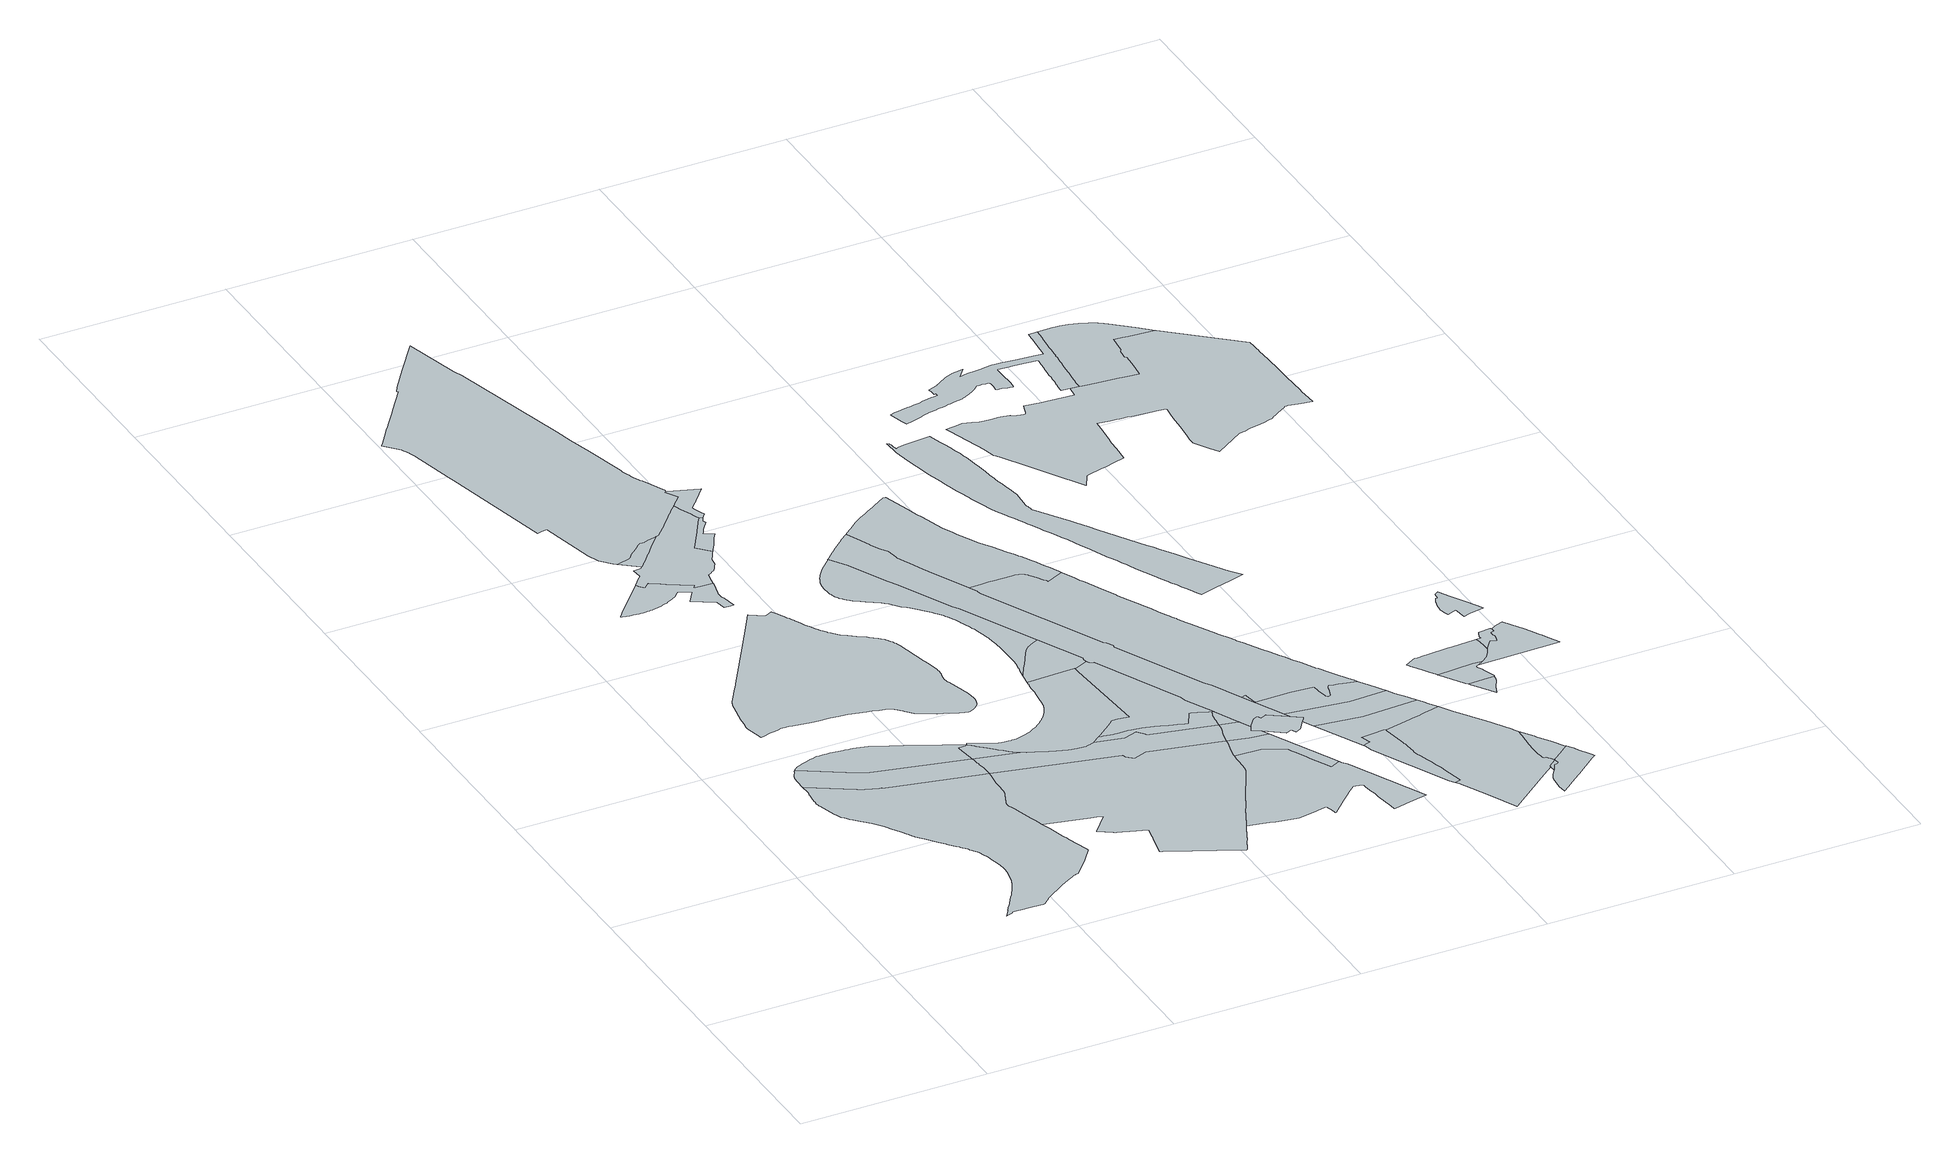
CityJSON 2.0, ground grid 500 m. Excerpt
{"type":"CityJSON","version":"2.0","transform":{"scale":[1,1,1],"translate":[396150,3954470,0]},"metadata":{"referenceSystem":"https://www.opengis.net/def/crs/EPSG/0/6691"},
"CityObjects":{
"object1":{"type":"GenericCityObject","attributes":{"class":"12","urbanPlanType":"21","prefecture":"13","city":"13100"},"geometry":[{"type":"MultiSurface","lod":"0","boundaries":[[[0,1,2,3,4,5,6,7,8,9,10,11,12,13,14,15,16,17,18,19,20,21,22,23,24,25,26,27,28,29,30,31,32,33,34,35,36,37,38,39,40,41,42,43,44,45,46,47,48,49,50,51,52,53,54,55,56,57,58,59,60,61,62,63,64,65,66,67,68,69,70,71,72,73,74,75,76,77,78,79,80,81,82,83,84,85,86,87,88,89,90,91,92,93,94,95,96,97,98,99,100,101,102,103,104,105,106,107,108,109,110,111,112,113,114,115,116,117,118,119,120,121,122,123,124,125,126,127,128,129,130,131,132,133,134,135,136,137,138,139,140,141,142,143,144,145,146,147,148,149,150,151,152,153,154,155,156,157,158,159,160,161,162,163,164,165,166]]]}]},
"object2":{"type":"GenericCityObject","attributes":{"class":"12","urbanPlanType":"21","prefecture":"13","city":"13100"},"geometry":[{"type":"MultiSurface","lod":"0","boundaries":[[[167,168,169,170,171,172,173,174,175,176,177,178,179,180,181,182,183,184,185,12,11,10,9,8,7,6,5,4,3,2,1,0,166,186,187,188,189,190,191,192,193]]]}]},
"object3":{"type":"GenericCityObject","attributes":{"class":"12","urbanPlanType":"21","prefecture":"13","city":"13100"},"geometry":[{"type":"MultiSurface","lod":"0","boundaries":[[[194,195,196,197,198,199,200,201,202,203,204,205,206,207,208,209,210,211,212,213,214,215,216,217,218,219,220,221,222,223,224,225,226,227,228,229,230,231,232,233,234,235,236,237,238,239,240,241,242,243,176,175,174,173,172,171,170,169,168,167,193,244,245,246,247,248,249,250,251]]]}]},
"object4":{"type":"GenericCityObject","attributes":{"class":"10","urbanPlanType":"21","prefecture":"13","city":"13100"},"geometry":[{"type":"MultiSurface","lod":"0","boundaries":[[[252,253,254,255,256,257,258,259,260,261,262,263,264,265,266,267,268,269,270,271,272,273,274,275,276,277,278,279,280,281,282,283,284,285,286,287,288,289,290,291,292,293,294,295,296,297,298,299,300,301,302,303,304,305,306,307,308,309,310,311,312,313,314,315,316,317,318,319,320,321,322,323,324,325,326,327,328]]]}]},
"object5":{"type":"GenericCityObject","attributes":{"class":"12","urbanPlanType":"21","prefecture":"13","city":"13100"},"geometry":[{"type":"MultiSurface","lod":"0","boundaries":[[[329,330,331,332,333,334,335,336,337,338,339,340,341,342,343,344,345,346,347,348,349,350,351,352,353,354,355,356,357,358,359,360,361,362,363,364,365,366,367,368,369,370,371,372,373,374,375,376,377,378,379,380,381,382,383,384,385,386,387,388,389,390,391,392,393,394,395,396,397,398,399,400,401,402,403,404,405,406,407,408,409,410,411,412,413,414,415,416,417,418,419,420,421,422,423,424,425,426,427,428,429,430,431,432,433,434,435,436,437,438,439,440,441,442,443,444,445,446,447,448,449,450,451,452,453,454,455,456,457,458,459,460,461,462,463,464,465,466]]]}]},
"object6":{"type":"GenericCityObject","attributes":{"class":"11","urbanPlanType":"21","prefecture":"13","city":"13100"},"geometry":[{"type":"MultiSurface","lod":"0","boundaries":[[[467,468,469,470,471,472,473,474,475,476,477,251,250,249,248,247,246,245,244,193,478]]]}]},
"object7":{"type":"GenericCityObject","attributes":{"class":"9","urbanPlanType":"21","prefecture":"13","city":"13100"},"geometry":[{"type":"MultiSurface","lod":"0","boundaries":[[[479,480,481,482,483,484,485,486,487,488,489,490,491,492,493,494,495,496,497,498,499,500,501,502,503,504,505,506,507,508,509]]]}]},
"object8":{"type":"GenericCityObject","attributes":{"class":"10","urbanPlanType":"21","prefecture":"13","city":"13100"},"geometry":[{"type":"MultiSurface","lod":"0","boundaries":[[[510,511,512,513,514,515,516,517,518,519,520,521,522,523,524,525,526,527,528,529,530,531,491,490,489,488,487,486,485,484,483,482,481,480,479,509,532,533,534,535,536,264,263,262,261,260,259,258,257,256,255,254,253,252,328,537,538,539,540,541,542,543,544,545,546,547,548,549,550,551,552,553,554,555,556,557,558,559,560]]]}]},
"object9":{"type":"GenericCityObject","attributes":{"class":"11","urbanPlanType":"21","prefecture":"13","city":"13100"},"geometry":[{"type":"MultiSurface","lod":"0","boundaries":[[[561,562,563,564,565,166,165,164,163,162,161,160,159,158,157,156,155,154,153,152,151,150,149,148,147,146,145,144,143,142,141,566,567,568,569,570,571,572,573,574,575,576,577,578,579,580,581,582,583,584,585,586,587,588,589,590,591,592,593,594,595,596,597,598,599,600,601,602,603,604,605,606,607,608,609,610,611,612,613,614,615,616,617,618,619,620]]]}]},
"object10":{"type":"GenericCityObject","attributes":{"class":"5","urbanPlanType":"21","prefecture":"13","city":"13100"},"geometry":[{"type":"MultiSurface","lod":"0","boundaries":[[[621,622,623,624,625,626,627,628,629,630,631,632,633,634,635,636,637,638,639,640,641,642,643,644,645,646,647,648,649,650,651,652,653,654,655,656,657,658,659,660,661,662,663,664,665,666,667,668,669,670,671,672,673,674,675,676,677,508,507,506,505,504,503,502,501,500,499,498,497,496,495,494,493,492,491,531,530,529,528,527,526,525,524,523,522,521,520,519,518,517,516,678,679,680,681,682,683]]]}]},
"object11":{"type":"GenericCityObject","attributes":{"class":"10","urbanPlanType":"21","prefecture":"13","city":"13100"},"geometry":[{"type":"MultiSurface","lod":"0","boundaries":[[[560,559,558,557,556,555,554,684,685,686,687,688,689,690,691,692,693,694,695,696,697,698,699,700,701]]]}]},
"object12":{"type":"GenericCityObject","attributes":{"class":"6","urbanPlanType":"21","prefecture":"13","city":"13100"},"geometry":[{"type":"MultiSurface","lod":"0","boundaries":[[[702,703,704,705,706,707,708,709,710,711,712,713,714,715,716,717,718,719,720,721,722,723,724,725,726,727,728,729,730,731,732,733,734,735,736,737,738,739,740,741,742,743,744,745,746,747,748,749,750,751,752,753,754,755,756,757,758,759,760,761,762,763,764,765,766,767,768,769,770,771,772,773,774,251,477,476,475,474,473,472,471,470,469,468,467,478,775,776,777,778,779,780,781,782,783,784,785,786,787,788,789,790,791,792,793,794,795,796,797,798,799,800]]]}]},
"object13":{"type":"GenericCityObject","attributes":{"class":"11","urbanPlanType":"21","prefecture":"13","city":"13100"},"geometry":[{"type":"MultiSurface","lod":"0","boundaries":[[[193,192,191,190,189,188,187,186,166,565,564,563,562,561,620,801,802,803,804,805,806,807,808,809,810,796,795,794,793,792,791,790,789,788,787,786,785,784,783,782,781,780,779,778,777,776,775,478]]]}]},
"object14":{"type":"GenericCityObject","attributes":{"class":"9","urbanPlanType":"21","prefecture":"13","city":"13100"},"geometry":[{"type":"MultiSurface","lod":"0","boundaries":[[[811,812,813,814,815,816,817,818,819,820,821,822,823,683,682,681,680,679,678,516,515,514,513,512,511,510,560,701,824,825,826]]]}]},
"object15":{"type":"GenericCityObject","attributes":{"class":"3","urbanPlanType":"21","prefecture":"13","city":"13100"},"geometry":[{"type":"MultiSurface","lod":"0","boundaries":[[[827,828,829,830,831,832,833,834,835,836,837,838,839,840,841,842,843,844,845,846,847,848,849,850,851,852,853,854,855,856,857,858,859,860,861,862,863,864,865,866,867,868,869,870,871,872,873,874,875,876,877,878,879,880,881,882,883,884,885,886,887,888,889,890,891,892,893,894,895,896,897,898,899,900,901,902,903,904,905,906,907,908,909,910,911,912,913,914,915,916,917,918,919,920,921,922,923,924,925,926,927,928,929,930,931,932,933,934,935,936,937,938,939,940,941,942,943,944,945,946,947,948,949,950,951,952,953,954,955,956]]]}]},
"object16":{"type":"GenericCityObject","attributes":{"class":"11","urbanPlanType":"21","prefecture":"13","city":"13100"},"geometry":[{"type":"MultiSurface","lod":"0","boundaries":[[[957,958,959,960,961,962,963,964,965,966,967,968,969,970,971,972,973,974,975,976,977,978,979,980,981,800,799,798,797,796,810,809,808,807,806,982,983,984,985,986,987,988,989,990,991,992]]]}]},
"object17":{"type":"GenericCityObject","attributes":{"class":"11","urbanPlanType":"21","prefecture":"13","city":"13100"},"geometry":[{"type":"MultiSurface","lod":"0","boundaries":[[[993,994,956,955,954,953,952,951,950,949,948,947,946,945,944,943,942,941,940,939,938,937,716,715,714,995,996]]]}]},
"object18":{"type":"GenericCityObject","attributes":{"class":"3","urbanPlanType":"21","prefecture":"13","city":"13100"},"geometry":[{"type":"MultiSurface","lod":"0","boundaries":[[[997,998,999,1000,996,995,714,713,712,711,710,709,708,707,706,705,704,703,702,800,981,980,979,978,977,976,975,974,973,972,971,970,969,968,967,966,965,964,963,962,961,960,959,958,957,992,1001]]]}]},
"object19":{"type":"GenericCityObject","attributes":{"class":"3","urbanPlanType":"21","prefecture":"13","city":"13100"},"geometry":[{"type":"MultiSurface","lod":"0","boundaries":[[[1002,1003,1004,1005,1006,1007,1008,1009,1010,1011,1012,1013,1014,1015,615,614,613,612,611,610,609,608,607,606,605,604,603,602,601,600,599,598,1016,1017,1018,1019,1020,1021,1022,1023,1024,1025,1026,1027,1028,1029,1030,1031,1032,1033,1034,1035,1036,1037,1038,1039,1040,1041,1042,1043,1044,1045,1046,1047,1048,1049,1050,1051,1052,1053,1054,1055]]]}]},
"object20":{"type":"GenericCityObject","attributes":{"class":"11","urbanPlanType":"21","prefecture":"13","city":"13100"},"geometry":[{"type":"MultiSurface","lod":"0","boundaries":[[[1056,1057,1058,1059,1060,1061,1062,1063,1064,1065,1066,1067,1068,1069,1070,1071,1072,1073,1074,1075,1076,1077,1078,833,832,831,830,829,828,827,956,994,993,996,1000,999,998,997,1001,1079,1080,1081,1082,1083,1084,1085,1086,1087,1088,1089,1090,1091,1092,1093,1094,1095,1096,1097,1098,1099]]]}]},
"object21":{"type":"GenericCityObject","attributes":{"class":"5","urbanPlanType":"21","prefecture":"13","city":"13100"},"geometry":[{"type":"MultiSurface","lod":"0","boundaries":[[[1100,620,619,618,617,616,615,1015,1014,1013,1012,1011,1010,1009,1008,1007,1006,1005,1004,1003,1002,1055,1101]]]}]},
"object22":{"type":"GenericCityObject","attributes":{"class":"9","urbanPlanType":"21","prefecture":"13","city":"13100"},"geometry":[{"type":"MultiSurface","lod":"0","boundaries":[[[806,805,804,803,802,801,620,1100,1101,1102,1103,1104,1080,1079]]]}]},
"object23":{"type":"GenericCityObject","attributes":{"class":"5","urbanPlanType":"21","prefecture":"13","city":"13100"},"geometry":[{"type":"MultiSurface","lod":"0","boundaries":[[[992,991,990,989,988,987,986,985,984,983,982,806,1079,1001]]]}]},
"object24":{"type":"GenericCityObject","attributes":{"class":"11","urbanPlanType":"21","prefecture":"13","city":"13100"},"geometry":[{"type":"MultiSurface","lod":"0","boundaries":[[[1105,1106,1107,1108,1109,1110,1111,1112,1113,1114,1115,1116,1117,1118,1119,1120,1121,1122,1123,1124,1125,1126,1127,1128,1129,1130,1131,1132,1133,1134,1135,1136,1137,1138,1139,1140,1141,1142,1143,1144,1145,1146,1068,1067,1066,1065,1064,1063,1062,1061,1060,1059,1058,1057,1056,1099,1147,1148,1149,1150,1151,1152,1153,1154,1155,1156,1157,1158,1159,1160,1161,1162,1163,1164,1165,1166]]]}]},
"object25":{"type":"GenericCityObject","attributes":{"class":"9","urbanPlanType":"21","prefecture":"13","city":"13100"},"geometry":[{"type":"MultiSurface","lod":"0","boundaries":[[[1085,1084,1083,1082,1081,1080,1104,1103,1102,1167,1168,1169,1170,1171,1172,1173,1174,1086]]]}]},
"object26":{"type":"GenericCityObject","attributes":{"class":"3","urbanPlanType":"21","prefecture":"13","city":"13100"},"geometry":[{"type":"MultiSurface","lod":"0","boundaries":[[[1165,1164,1163,1162,1161,1160,1159,1158,1157,1156,1155,1154,1153,1152,1151,1150,1149,1148,1147,1099,1098,1097,1096,1095,1094,1093,1092,1091,1090,1089,1088,1175,1176,1177,1178,1179,1180,1181,1182,1183,1184,1185,1186,1187,1188,1189,1190,1191,1192,1193,1194,1195,1196,1197,1198,1199,1200,1201,1202,1203,1204,1205,1206,1207,1208,1209,1210,1211,1212,1213,1214,1215,1216,1217,1218,1219,1220,1221,1222,1223,1224,1225,1226,1227,1228,1229,1230,1231,1232,1233,1234,1235,1236,1237,1238,1239,1240,1241,1242,1243,1244,1245,1166]]]}]},
"object27":{"type":"GenericCityObject","attributes":{"class":"3","urbanPlanType":"21","prefecture":"13","city":"13100"},"geometry":[{"type":"MultiSurface","lod":"0","boundaries":[[[1246,1247,1248,1249,1250,1251,1252,1253,1254,1255,1256,1257,1258,1259,1260,1261,1262,1263,1264,1265,1266,1267,1268,1269,1270,1271,1272,1273,1274,1275,1276,1277,1278,1279,1280,1281,1282,1283,1284]]]}]},
"object28":{"type":"GenericCityObject","attributes":{"class":"5","urbanPlanType":"21","prefecture":"13","city":"13100"},"geometry":[{"type":"MultiSurface","lod":"0","boundaries":[[[1203,1202,1201,1200,1199,1198,1197,1196,1195,1194,1193,1192,1191,1190,1189,1188,1187,1186,1185,1184,1183,1182,1181,1180,1179,1178,1177,1176,1175,1088,1087,1285,1286,1287,1288,1289,1204]]]}]},
"object29":{"type":"GenericCityObject","attributes":{"class":"9","urbanPlanType":"21","prefecture":"13","city":"13100"},"geometry":[{"type":"MultiSurface","lod":"0","boundaries":[[[1285,1087,1086,1174,1173,1172,1171,1290,1291,1292,1293,1294,1286]]]}]},
"object30":{"type":"GenericCityObject","attributes":{"class":"5","urbanPlanType":"21","prefecture":"13","city":"13100"},"geometry":[{"type":"MultiSurface","lod":"0","boundaries":[[[1291,1290,1254,1253,1252,1251,1250,1249,1248,1247,1246,1284,1295,1296,1297,1298,1299,1300,1301,1302,1303,1304,1292]]]}]},
"object31":{"type":"GenericCityObject","attributes":{"class":"3","urbanPlanType":"21","prefecture":"13","city":"13100"},"geometry":[{"type":"MultiSurface","lod":"0","boundaries":[[[1305,1306,1307,1308,1309,1310,1311,1312,1313,1302,1301,1300,1299,1298,1297,1296,1295,1284,1283,1282,1281,1280,1279,1278,1277,1276,1275,1274,1273,1272,1271,1270,1269,1268,1267,1266,1265,1264,1263,1262,1261,1260,1259,1258,1314,1315,1316,1317,1318,1319,1320,1321,1322,1323,1324,1325,1326,1327,1328,1329,1330,1331,1332,1333,1334,1335,1336]]]}]},
"object32":{"type":"GenericCityObject","attributes":{"class":"11","urbanPlanType":"21","prefecture":"13","city":"13100"},"geometry":[{"type":"MultiSurface","lod":"0","boundaries":[[[1337,1338,1339,1340,1341,1342,1343,1344,1345,1346,1347,1348,1349,1350,1351,1352,1353,1354,1355,1356,1357,1358,1359,1360,1361,1362,1363,1364,1365,1366,1367,1368,1369,1370,1371,1372,1373,1374,1375,1376,1377,1378,1379,1380,1381,1382,1383,1384,1385,1386,1387,1388,1389,1390,1391,1392,1393,1394,1395,1396,1397,1398,1399,1400,1401,1402,1403,1404,1405,1406,1407,1408,1409,1410,1411,1412,1413,1414,1415,1416,1417,1418,1419,1420,1421,1422,1423,1424,1425,1426,1427,1428,1429,1430,1431,1432,1433,1434,1435,1436,1437,1438,1439,1440,1441,1442,1443,1444,1445,1446,1447,1448,1449,1450,1451,1452,1453,1454,1455,1456,1457,1458,1459,1460,1461,1462,1463,1464,1465,1466,1467,1468,1469,1470,1471]]]}]},
"object33":{"type":"GenericCityObject","attributes":{"class":"11","urbanPlanType":"21","prefecture":"13","city":"13100"},"geometry":[{"type":"MultiSurface","lod":"0","boundaries":[[[1472,1473,1474,1475,1476,1477,1478,1479,1480,1481,1482,1483,1484,1485,1320,1319,1318,1486]]]}]},
"object34":{"type":"GenericCityObject","attributes":{"class":"11","urbanPlanType":"21","prefecture":"13","city":"13100"},"geometry":[{"type":"MultiSurface","lod":"0","boundaries":[[[1487,1488,1489,1490,1491,1492,1493,1320,1485,1484,1483,1482,1481,1480,1479,1478,1477,1476,1475,1474,1473,1472,1486,1494,1495,1496,1497,1498,1499,1500,1501,1502,1503,1504,1505]]]}]},
"object35":{"type":"GenericCityObject","attributes":{"class":"3","urbanPlanType":"21","prefecture":"13","city":"13100"},"geometry":[{"type":"MultiSurface","lod":"0","boundaries":[[[1506,1507,1508,1509,1336,1335,1334,1333,1332,1331,1330,1329,1328,1327,1326,1325,1324,1323,1322,1321,1320,1493,1492,1491]]]}]},
"object36":{"type":"GenericCityObject","attributes":{"class":"3","urbanPlanType":"21","prefecture":"13","city":"13100"},"geometry":[{"type":"MultiSurface","lod":"0","boundaries":[[[1510,1511,1512,1513,1514,1515,1516,1517,1518,1519,1520,1521]]]}]},
"object37":{"type":"GenericCityObject","attributes":{"class":"5","urbanPlanType":"21","prefecture":"13","city":"13100"},"geometry":[{"type":"MultiSurface","lod":"0","boundaries":[[[1522,1523,1524,1525,1526,1527,1515,1514,1513,1528,1529,1530,1531,1532,1533,1534,1535,1536]]]}]},
"object38":{"type":"GenericCityObject","attributes":{"class":"5","urbanPlanType":"21","prefecture":"13","city":"13100"},"geometry":[{"type":"MultiSurface","lod":"0","boundaries":[[[1537,1538,1539,1540,1541,1542,1543,1544,1545,1546,1547,1548,1549,1550,1551,1552,1553,1554,1555,1556,1524,1523,1522,1557,1558,1559,1560]]]}]},
"object39":{"type":"GenericCityObject","attributes":{"class":"9","urbanPlanType":"21","prefecture":"13","city":"13100"},"geometry":[{"type":"MultiSurface","lod":"0","boundaries":[[[1561,1562,1563,1564,1565,1566,1567,1568,1569,1570,1571,1572,1573,1574,1575,1576,1577,1578,1579,1580,1581,1582,1583,1584,1585,1586,1587,1588,1589,1590,1591,1592,1593,1594,1595,1596,1597,1598,1599,1600,1601,1602,1603,1604,1605,1606,1607,1608,1609,1610,1611,1612,1613,1614,1615,1616,1617,1618,1619,1620,1621,1622,1623,1624,1625,1626,1627,1628,1629,1630,1631,1632,1633,1634,1635,1636,1637,1638,1639,1640,1641,1642,1643,1644,1645,1646,1647,1648,1649,1650,1651,1652,1653,1654,1655,1656,1657,1658,1659,1660,1661,1662,1663,1664,1665,1666,1667,1668,1669,1670,1671,1672,1673,1674,1675,1676,1677,1678,1679,1680,1681,1682,1683,1684,1685,1686,1687,1688,1689,1690,1691,1692,1693,1694,1695,1696,1697,1698,1699,1700,1701,1702,1703,1704,1705,1706,1707,1708,1709,1710,1711,1712,1713,1714,1715,1716,1717,1718,1719,1720,1721,1722,1723,1724,1725,1726,1727,1728,1729,1730,1731,1732,1733,1734,1735,1736,1737,1738,1739,1740,1741,1742,1743,1744,1745,1746,1747,1748,1749,1750,1751,1752,1753,1754,1755]]]}]},
"object40":{"type":"GenericCityObject","attributes":{"class":"3","urbanPlanType":"21","prefecture":"13","city":"13100"},"geometry":[{"type":"MultiSurface","lod":"0","boundaries":[[[1756,1757,1758,1759,1760,1761,1762,1763,1764,1765,1540,1539,1538,1537,1560,1766,1767,1768,1769,1770,1771,1772,1773,1774,1775,1776,1777,1778]]]}]},
"object41":{"type":"GenericCityObject","attributes":{"class":"3","urbanPlanType":"21","prefecture":"13","city":"13100"},"geometry":[{"type":"MultiSurface","lod":"0","boundaries":[[[1779,1780,1781,1782,1783,1784,1785,1786,1787,1778,1777,1776,1775,1774,1773,1772,1771,1770,1769,1768,1767,1766,1560,1559,1558,1557,1522,1536,1788]]]}]},
"object42":{"type":"GenericCityObject","attributes":{"class":"3","urbanPlanType":"21","prefecture":"13","city":"13100"},"geometry":[{"type":"MultiSurface","lod":"0","boundaries":[[[1789,1790,1791,1792,1793,1794,1795,1796,1797,1798,1799,1800,1801,1802,1803,1804,1805,1806,1807]]]}]},
"object43":{"type":"GenericCityObject","attributes":{"class":"3","urbanPlanType":"21","prefecture":"13","city":"13100"},"geometry":[{"type":"MultiSurface","lod":"0","boundaries":[[[1808,1809,1810,1811,1812,1813,1814,1815,1816,1817,1818,1819,1820,1821,1822,1823,1824,1825,1826,1827,1828,1755,1754,1829,1830,1831,1832,1833,1834,1835,1836,1837,1838,1839,1840,1841,1842,1843,1844,1845,1846,1847,1848,1849,1850,1851,1852,1853,1854,1855,1856,1857,1858,1859,1860,1861,1862,1863,1864,1865,1866,1867,1868,1869,1870,1871,1872,1873,1874,1875,1876,1877,1878,1879,1880,1881,1882,1883,1884,1885,1886,1887,1888,1889,1890,1891,1892,1893,1894,1895,1896,1897,1898,1899,1900,1901,1902,1903,1904,1905,1906,1907,1908,1909,1910,1911,1912,1913,1914,1915,1916,1917,1918,1919,1920,1921,1922,1923,1924,1925,1926,1927,1928,1929,1930,1931,1932,1933,1934,1935,1936,1937,1938,1939,1940,1941]]]}]},
"object44":{"type":"GenericCityObject","attributes":{"class":"5","urbanPlanType":"21","prefecture":"13","city":"13100"},"geometry":[{"type":"MultiSurface","lod":"0","boundaries":[[[1942,1943,1944,1945,1946,1947,1948,1949,1950,1594,1593,1592,1591,1590,1589,1588,1587,1586,1585,1584,1583,1582,1581,1580,1579,1578,1577,1576,1575,1574,1573,1572,1571,1570,1569,1568,1567,1566,1565,1564,1563,1562,1561,1755,1828,1827,1826,1825,1824,1823,1822,1821,1820,1819,1818,1817,1816,1815,1814,1813,1812,1811,1810,1809,1808,1941]]]}]}
},
"vertices":[
[610,717,0],[366,770,0],[366,771,0],[361,772,0],[355,773,0],[350,775,0],[344,777,0],[339,778,0],[337,779,0],[328,783,0],[318,787,0],[309,792,0],[199,860,0],[200,833,0],[199,826,0],[198,822,0],[198,819,0],[198,817,0],[196,807,0],[195,790,0],[195,787,0],[194,779,0],[195,774,0],[195,771,0],[196,767,0],[197,765,0],[210,719,0],[216,705,0],[220,697,0],[221,696,0],[223,693,0],[233,679,0],[235,678,0],[252,659,0],[272,638,0],[282,626,0],[289,617,0],[294,610,0],[302,596,0],[316,572,0],[324,559,0],[327,554,0],[328,551,0],[331,548,0],[332,545,0],[335,541,0],[337,538,0],[344,529,0],[352,519,0],[365,502,0],[375,489,0],[379,484,0],[387,475,0],[389,472,0],[392,468,0],[404,455,0],[410,448,0],[412,446,0],[415,442,0],[424,430,0],[426,426,0],[430,421,0],[432,417,0],[435,413,0],[440,404,0],[444,394,0],[446,388,0],[448,383,0],[450,377,0],[452,367,0],[455,353,0],[457,340,0],[459,331,0],[459,329,0],[460,315,0],[460,306,0],[460,299,0],[459,295,0],[457,283,0],[453,268,0],[450,254,0],[443,238,0],[440,231,0],[433,218,0],[426,206,0],[422,199,0],[416,191,0],[400,167,0],[393,156,0],[391,154,0],[388,150,0],[385,145,0],[383,142,0],[381,137,0],[378,133,0],[377,130,0],[375,128,0],[375,127,0],[373,125,0],[371,122,0],[368,118,0],[376,121,0],[377,121,0],[382,123,0],[384,124,0],[389,128,0],[393,129,0],[421,127,0],[430,127,0],[468,125,0],[469,125,0],[472,126,0],[476,128,0],[479,131,0],[485,137,0],[494,146,0],[501,151,0],[510,157,0],[533,173,0],[548,182,0],[562,191,0],[571,196,0],[580,202,0],[587,205,0],[590,207,0],[593,209,0],[596,210,0],[598,211,0],[599,212,0],[608,213,0],[649,261,0],[677,296,0],[675,305,0],[666,333,0],[659,358,0],[656,368,0],[651,383,0],[649,391,0],[639,426,0],[636,436,0],[633,444,0],[631,450,0],[631,451,0],[628,462,0],[625,473,0],[621,487,0],[620,490,0],[607,534,0],[605,542,0],[601,555,0],[598,563,0],[597,569,0],[596,570,0],[602,583,0],[606,593,0],[616,615,0],[617,617,0],[618,627,0],[618,634,0],[619,650,0],[619,661,0],[619,672,0],[619,673,0],[621,683,0],[623,698,0],[623,704,0],[624,714,0],
[382,844,0],[378,845,0],[373,846,0],[369,847,0],[365,849,0],[361,850,0],[359,851,0],[353,854,0],[347,857,0],[217,937,0],[215,934,0],[214,933,0],[213,930,0],[205,915,0],[204,913,0],[201,904,0],[200,899,0],[199,892,0],[199,889,0],[624,743,0],[624,745,0],[621,760,0],[621,766,0],[620,770,0],[619,782,0],[618,791,0],[618,792,0],
[632,855,0],[628,857,0],[625,859,0],[614,865,0],[612,865,0],[584,879,0],[568,886,0],[531,904,0],[514,912,0],[501,919,0],[491,923,0],[469,933,0],[449,942,0],[440,946,0],[429,950,0],[423,953,0],[414,955,0],[410,957,0],[404,958,0],[395,961,0],[386,962,0],[384,962,0],[381,963,0],[376,963,0],[366,965,0],[362,965,0],[357,966,0],[329,969,0],[321,969,0],[314,970,0],[308,969,0],[301,969,0],[293,969,0],[289,968,0],[281,966,0],[277,965,0],[273,964,0],[267,962,0],[259,959,0],[249,955,0],[241,952,0],[236,950,0],[233,949,0],[230,947,0],[227,946,0],[224,943,0],[223,942,0],[221,941,0],[219,939,0],[218,937,0],[617,797,0],[617,800,0],[612,835,0],[611,848,0],[611,851,0],[615,851,0],[630,852,0],[635,853,0],
[412,1783,0],[397,1783,0],[379,1785,0],[385,1795,0],[327,1830,0],[316,1837,0],[309,1841,0],[291,1853,0],[276,1837,0],[266,1846,0],[264,1847,0],[263,1854,0],[261,1858,0],[175,1760,0],[163,1746,0],[167,1745,0],[172,1744,0],[177,1743,0],[181,1742,0],[185,1741,0],[199,1740,0],[202,1740,0],[206,1739,0],[209,1739,0],[213,1739,0],[217,1739,0],[220,1739,0],[224,1739,0],[226,1739,0],[228,1739,0],[231,1740,0],[235,1740,0],[238,1740,0],[242,1741,0],[246,1741,0],[249,1742,0],[253,1742,0],[256,1743,0],[260,1744,0],[263,1745,0],[267,1746,0],[270,1746,0],[274,1747,0],[277,1749,0],[281,1750,0],[284,1751,0],[288,1752,0],[291,1753,0],[292,1754,0],[310,1763,0],[322,1771,0],[326,1775,0],[337,1786,0],[366,1768,0],[344,1734,0],[370,1718,0],[373,1716,0],[398,1700,0],[403,1672,0],[420,1672,0],[428,1672,0],[421,1711,0],[420,1716,0],[419,1722,0],[418,1726,0],[418,1729,0],[418,1731,0],[419,1737,0],[420,1740,0],[420,1741,0],[422,1749,0],[422,1751,0],[425,1761,0],[426,1768,0],[428,1775,0],[429,1781,0],[429,1783,0],
[474,1594,0],[438,1617,0],[421,1590,0],[358,1490,0],[270,1351,0],[266,1344,0],[258,1332,0],[226,1282,0],[219,1267,0],[217,1255,0],[208,1202,0],[207,1195,0],[207,1190,0],[206,1185,0],[205,1179,0],[204,1171,0],[203,1164,0],[203,1156,0],[206,1142,0],[214,1106,0],[221,1108,0],[242,1114,0],[255,1117,0],[266,1119,0],[274,1121,0],[286,1121,0],[295,1121,0],[305,1120,0],[332,1116,0],[352,1113,0],[370,1112,0],[400,1110,0],[422,1108,0],[445,1105,0],[491,1096,0],[504,1093,0],[521,1089,0],[535,1086,0],[550,1081,0],[570,1059,0],[573,1057,0],[589,1039,0],[630,1016,0],[637,1012,0],[650,1007,0],[675,996,0],[685,992,0],[698,988,0],[707,985,0],[712,985,0],[717,987,0],[723,991,0],[728,995,0],[734,1000,0],[739,1005,0],[742,1010,0],[745,1019,0],[746,1024,0],[747,1030,0],[747,1039,0],[745,1061,0],[742,1069,0],[742,1073,0],[739,1081,0],[726,1125,0],[725,1129,0],[724,1135,0],[724,1137,0],[723,1139,0],[723,1141,0],[723,1144,0],[723,1146,0],[724,1153,0],[725,1160,0],[727,1168,0],[727,1173,0],[728,1180,0],[728,1190,0],[728,1191,0],[728,1192,0],[727,1194,0],[727,1196,0],[727,1198,0],[726,1201,0],[723,1213,0],[721,1225,0],[717,1240,0],[710,1272,0],[707,1288,0],[704,1304,0],[701,1314,0],[700,1321,0],[698,1329,0],[696,1336,0],[694,1340,0],[692,1345,0],[690,1350,0],[687,1356,0],[683,1362,0],[680,1366,0],[678,1369,0],[675,1372,0],[672,1374,0],[671,1376,0],[666,1380,0],[663,1383,0],[657,1388,0],[649,1395,0],[645,1398,0],[636,1405,0],[624,1412,0],[616,1419,0],[607,1425,0],[593,1437,0],[585,1445,0],[577,1453,0],[571,1461,0],[570,1462,0],[564,1471,0],[560,1476,0],[556,1482,0],[552,1491,0],[547,1500,0],[545,1504,0],[540,1512,0],[537,1519,0],[534,1525,0],[530,1534,0],[526,1542,0],[525,1544,0],[521,1552,0],[518,1557,0],[515,1563,0],[511,1571,0],[507,1579,0],[502,1589,0],[496,1599,0],[494,1604,0],
[729,769,0],[718,777,0],[711,783,0],[701,791,0],[696,796,0],[687,804,0],[671,820,0],[652,838,0],[649,841,0],[644,846,0],[643,847,0],[734,766,0],
[317,1932,0],[320,1935,0],[322,1938,0],[326,1942,0],[332,1949,0],[336,1954,0],[340,1958,0],[344,1963,0],[348,1968,0],[352,1972,0],[371,1996,0],[373,1998,0],[403,2032,0],[389,2029,0],[379,2026,0],[374,2024,0],[370,2023,0],[368,2022,0],[356,2022,0],[349,2017,0],[346,2015,0],[340,2009,0],[334,2003,0],[314,1985,0],[307,1976,0],[301,1972,0],[295,1970,0],[281,1966,0],[269,1964,0],[264,1963,0],[311,1925,0],
[533,2062,0],[528,2076,0],[524,2087,0],[516,2108,0],[511,2120,0],[508,2128,0],[505,2138,0],[504,2136,0],[503,2135,0],[499,2132,0],[496,2128,0],[491,2123,0],[486,2117,0],[482,2112,0],[478,2108,0],[460,2087,0],[445,2071,0],[440,2064,0],[435,2059,0],[413,2035,0],[405,2033,0],[404,2033,0],[307,1920,0],[287,1919,0],[287,1905,0],[288,1889,0],[282,1883,0],[430,1788,0],[431,1795,0],[432,1800,0],[434,1808,0],[435,1815,0],[436,1821,0],[445,1826,0],[450,1829,0],[457,1833,0],[462,1841,0],[463,1843,0],[466,1848,0],[473,1859,0],[476,1880,0],[484,1893,0],[487,1900,0],[491,1907,0],[495,1912,0],[462,1945,0],[477,1971,0],[500,2008,0],[512,2027,0],[529,2056,0],[534,2062,0],
[1003,631,0],[964,617,0],[948,634,0],[945,643,0],[626,713,0],[641,448,0],[749,424,0],[756,423,0],[772,420,0],[777,418,0],[779,417,0],[734,363,0],[768,341,0],[774,338,0],[786,333,0],[799,329,0],[804,327,0],[847,313,0],[846,308,0],[841,282,0],[839,274,0],[827,221,0],[826,214,0],[832,211,0],[885,186,0],[896,181,0],[941,159,0],[949,155,0],[1005,129,0],[1014,125,0],[1016,128,0],[1023,140,0],[1029,154,0],[1038,171,0],[1042,181,0],[1061,221,0],[1062,222,0],[1063,224,0],[1066,230,0],[1083,266,0],[1093,289,0],[1098,297,0],[1127,355,0],[1130,361,0],[1155,408,0],[1170,436,0],[1173,443,0],[1175,448,0],[1177,455,0],[1178,457,0],[1180,493,0],[1180,506,0],[1180,509,0],[1180,510,0],[1181,519,0],[1182,525,0],[1188,557,0],[1191,568,0],[1194,578,0],[1195,589,0],
[517,2206,0],[519,2209,0],[489,2273,0],[486,2279,0],[483,2285,0],[480,2292,0],[477,2299,0],[475,2305,0],[473,2312,0],[470,2319,0],[468,2326,0],[466,2332,0],[465,2339,0],[438,2450,0],[421,2516,0],[409,2565,0],[324,2896,0],[314,2921,0],[275,3072,0],[208,2981,0],[162,2917,0],[153,2902,0],[157,2900,0],[105,2829,0],[98,2819,0],[70,2781,0],[60,2767,0],[50,2755,0],[40,2740,0],[35,2733,0],[15,2706,0],[9,2698,0],[34,2669,0],[35,2667,0],[38,2664,0],[40,2662,0],[42,2659,0],[43,2656,0],[45,2653,0],[47,2650,0],[49,2647,0],[50,2644,0],[52,2640,0],[53,2637,0],[54,2634,0],[55,2631,0],[56,2627,0],[57,2624,0],[58,2621,0],[86,2498,0],[90,2480,0],[160,2175,0],[169,2177,0],[186,2180,0],[220,2028,0],[233,1997,0],[257,1969,0],[514,2149,0],[521,2156,0],[527,2163,0],[533,2170,0],[514,2202,0],[516,2205,0],
[495,1913,0],[499,1920,0],[500,1922,0],[501,1923,0],[504,1929,0],[509,1936,0],[514,1946,0],[518,1953,0],[524,1964,0],[534,1980,0],[527,1984,0],[510,1994,0],[513,1999,0],[520,2011,0],[539,2036,0],[536,2047,0],[539,2052,0],[542,2057,0],
[937,748,0],[976,779,0],[989,792,0],[993,796,0],[994,796,0],[996,796,0],[1000,795,0],[1010,795,0],[1039,792,0],[1023,1029,0],[1023,1036,0],[1022,1041,0],[1022,1046,0],[990,1045,0],[893,1041,0],[892,1034,0],[892,1033,0],[891,1028,0],[890,1022,0],[889,1013,0],[889,1009,0],[889,1008,0],[889,1007,0],[889,1000,0],[889,994,0],[888,991,0],[884,962,0],[882,944,0],[881,939,0],[880,935,0],[880,933,0],[879,928,0],[877,924,0],[876,919,0],[873,914,0],[871,910,0],[869,906,0],[866,900,0],[863,895,0],[860,891,0],[856,886,0],[852,881,0],[849,878,0],[847,875,0],[844,872,0],[840,868,0],[834,862,0],[829,859,0],[824,855,0],[820,852,0],[813,847,0],[810,846,0],[805,843,0],[799,840,0],[794,837,0],[788,835,0],[783,833,0],[772,829,0],[767,828,0],[754,825,0],[742,824,0],[741,824,0],[736,824,0],[732,824,0],[731,824,0],[727,824,0],[723,825,0],[716,826,0],[699,830,0],[691,833,0],[685,837,0],[671,843,0],[638,859,0],[741,763,0],[748,759,0],[755,756,0],[765,751,0],[788,743,0],[797,739,0],[801,738,0],[814,733,0],[827,728,0],[835,726,0],[841,724,0],[849,722,0],[856,721,0],[863,720,0],[868,719,0],[886,719,0],[891,720,0],[899,722,0],[904,724,0],[906,725,0],[908,726,0],[911,727,0],[911,728,0],[913,729,0],[930,743,0],[931,743,0],
[1198,602,0],[1201,618,0],[1207,632,0],[1210,644,0],[1211,645,0],[1212,662,0],[1039,700,0],[1036,706,0],[1023,723,0],[987,711,0],
[548,2085,0],[546,2092,0],[543,2101,0],[540,2109,0],[549,2120,0],[553,2125,0],[556,2128,0],[558,2130,0],[562,2135,0],[566,2139,0],[599,2178,0],[536,2199,0],[521,2204,0],[547,2064,0],[552,2071,0],[553,2072,0],
[901,1412,0],[899,1415,0],[890,1427,0],[818,1576,0],[804,1600,0],[752,1709,0],[722,1754,0],[722,1753,0],[717,1748,0],[710,1741,0],[703,1734,0],[697,1728,0],[693,1723,0],[687,1717,0],[682,1709,0],[678,1704,0],[675,1701,0],[670,1693,0],[667,1688,0],[662,1677,0],[660,1673,0],[659,1671,0],[658,1668,0],[657,1663,0],[656,1660,0],[655,1655,0],[655,1648,0],[654,1642,0],[654,1634,0],[654,1631,0],[655,1628,0],[655,1623,0],[656,1619,0],[656,1614,0],[658,1606,0],[658,1604,0],[659,1600,0],[660,1598,0],[661,1594,0],[664,1590,0],[666,1587,0],[667,1585,0],[673,1579,0],[675,1576,0],[677,1574,0],[680,1571,0],[686,1565,0],[690,1561,0],[695,1558,0],[697,1556,0],[699,1555,0],[706,1549,0],[710,1546,0],[716,1542,0],[724,1537,0],[732,1532,0],[742,1526,0],[748,1521,0],[753,1516,0],[759,1511,0],[767,1500,0],[774,1492,0],[781,1484,0],[786,1480,0],[797,1469,0],[806,1459,0],[822,1441,0],[831,1432,0],[835,1427,0],[840,1420,0],[847,1412,0],[850,1407,0],[853,1403,0],[856,1397,0],[859,1392,0],[862,1386,0],[865,1379,0],[867,1375,0],[870,1368,0],[874,1359,0],[876,1354,0],[879,1347,0],[882,1337,0],[885,1330,0],[888,1320,0],[890,1314,0],[893,1304,0],[895,1295,0],[897,1287,0],[900,1272,0],[901,1269,0],[902,1262,0],[903,1256,0],[904,1250,0],[904,1246,0],[905,1236,0],[906,1230,0],[907,1223,0],[907,1214,0],[908,1204,0],[908,1191,0],[908,1178,0],[908,1155,0],[908,1140,0],[907,1128,0],[906,1121,0],[904,1110,0],[904,1106,0],[902,1098,0],[900,1086,0],[898,1075,0],[904,1086,0],[908,1093,0],[909,1095,0],[914,1103,0],[918,1109,0],[925,1120,0],[934,1136,0],[939,1144,0],[945,1155,0],[949,1161,0],[954,1168,0],[956,1172,0],[969,1185,0],[972,1187,0],[977,1190,0],[980,1192,0],[984,1194,0],[986,1195,0],[1002,1203,0],
[1219,724,0],[1209,728,0],[1196,734,0],[1193,735,0],[1178,740,0],[1174,741,0],[1152,701,0],[1143,703,0],[1130,706,0],[1126,707,0],[1106,713,0],[1100,715,0],[1093,717,0],[1087,720,0],[1073,725,0],[1043,733,0],[1023,735,0],[1017,736,0],[1008,737,0],[976,737,0],[973,737,0],[970,737,0],[954,740,0],[945,741,0],[941,741,0],[1213,665,0],[1214,672,0],[1214,676,0],[1215,681,0],[1215,683,0],[1215,690,0],[1216,692,0],[1217,699,0],[1219,708,0],[1220,712,0],[1224,721,0],
[1059,1070,0],[1061,1079,0],[1025,1046,0],[1062,1062,0],
[1192,798,0],[1188,815,0],[1076,1049,0],[1066,1052,0],[1229,721,0],
[1365,369,0],[1362,376,0],[1337,428,0],[1332,439,0],[1319,466,0],[1313,479,0],[1309,487,0],[1308,487,0],[1283,500,0],[1273,505,0],[1271,507,0],[1253,516,0],[1252,516,0],[1192,518,0],[1103,215,0],[1111,213,0],[1128,209,0],[1133,208,0],[1141,207,0],[1185,199,0],[1192,198,0],[1196,198,0],[1225,204,0],[1233,205,0],[1268,213,0],[1273,214,0],[1278,192,0],[1280,182,0],[1281,180,0],[1312,212,0],[1325,224,0],[1342,240,0],[1355,253,0],[1371,267,0],[1378,266,0],[1395,264,0],[1397,263,0],[1397,251,0],[1398,244,0],[1399,235,0],[1399,233,0],[1403,215,0],[1404,199,0],[1409,170,0],[1410,155,0],[1413,133,0],[1416,133,0],[1446,140,0],[1459,143,0],[1509,154,0],[1409,358,0],[1406,364,0],[1395,378,0],[1393,383,0],
[911,1597,0],[899,1623,0],[893,1641,0],[872,1685,0],[872,1690,0],[872,1691,0],[867,1722,0],[854,1741,0],[843,1766,0],[841,1770,0],[836,1784,0],[826,1806,0],[813,1837,0],[805,1830,0],[798,1824,0],[791,1819,0],[785,1813,0],[775,1804,0],[756,1786,0],[752,1782,0],[746,1777,0],[737,1769,0],[724,1755,0],[1262,651,0],[1277,620,0],[1279,624,0],[1297,648,0],[1312,655,0],[1317,643,0],[1333,651,0],[1380,619,0],[1373,636,0],[1318,749,0],[1280,829,0],[1267,847,0],[1150,1091,0],[1152,1098,0],[1142,1115,0],[1138,1117,0],[978,1449,0],[976,1456,0],[974,1465,0],[971,1472,0],[964,1487,0],
[1251,576,0],[1301,570,0],
[1291,591,0],[1290,592,0],[1269,604,0],
[1191,1452,0],[1189,1455,0],[1177,1482,0],[1169,1497,0],[1165,1507,0],[1159,1519,0],[1151,1534,0],[1146,1543,0],[1138,1558,0],[1135,1563,0],[1130,1572,0],[1117,1593,0],[1115,1596,0],[1109,1606,0],[1097,1627,0],[1078,1659,0],[1074,1666,0],[1067,1678,0],[1062,1688,0],[1053,1706,0],[1047,1720,0],[1043,1728,0],[1030,1759,0],[1019,1792,0],[1009,1825,0],[1004,1842,0],[995,1871,0],[974,1943,0],[970,1943,0],[966,1943,0],[933,1922,0],[929,1919,0],[925,1917,0],[918,1913,0],[909,1908,0],[906,1906,0],[898,1901,0],[888,1895,0],[877,1888,0],[859,1875,0],[834,1854,0],[817,1840,0],[967,1487,0],[996,1488,0],[1017,1489,0],[1029,1489,0],[1079,1489,0],[1087,1489,0],[1092,1489,0],[1097,1488,0],[1102,1487,0],[1105,1486,0],[1108,1484,0],[1111,1480,0],[1116,1475,0],[1118,1473,0],[1129,1455,0],[1139,1439,0],[1144,1433,0],[1146,1428,0],[1164,1436,0],[1192,1449,0],
[1341,556,0],[1356,563,0],[1363,550,0],[1377,558,0],[1397,585,0],[1403,593,0],[1408,601,0],[1381,619,0],
[1330,754,0],[1331,748,0],[1337,719,0],[1338,714,0],[1420,716,0],[1430,716,0],[1494,713,0],[1494,708,0],[1494,698,0],[1495,688,0],[1496,683,0],[1497,678,0],[1498,672,0],[1499,668,0],[1500,664,0],[1504,659,0],[1510,660,0],[1517,680,0],[1522,696,0],[1523,698,0],[1525,701,0],[1526,703,0],[1527,703,0],[1529,703,0],[1535,701,0],[1539,700,0],[1550,698,0],[1561,696,0],[1571,693,0],[1596,688,0],[1591,697,0],[1583,710,0],[1561,747,0],[1552,762,0],[1544,775,0],[1540,782,0],[1538,785,0],[1515,825,0],[1503,846,0],[1492,865,0],[1484,878,0],[1471,901,0],[1459,921,0],[1432,969,0],[1424,983,0],[1422,987,0],[1412,1005,0],[1399,1029,0],[1390,1045,0],[1388,1049,0],[1360,1102,0],[1354,1113,0],[1343,1133,0],[1341,1138,0],[1336,1147,0],[1334,1150,0],[1331,1156,0],[1320,1178,0],[1316,1188,0],[1307,1206,0],[1300,1220,0],[1288,1245,0],[1264,1294,0],[1262,1299,0],[1238,1349,0],[1222,1385,0],[1218,1393,0],[1215,1398,0],[1209,1413,0],[1201,1429,0],[1199,1433,0],
[1553,463,0],[1520,460,0],[1491,457,0],[1492,455,0],[1493,450,0],[1498,433,0],[1499,429,0],[1493,427,0],[1478,421,0],[1480,417,0],[1486,396,0],[1588,186,0],[1597,173,0],[1603,175,0],[1612,177,0],[1603,217,0],[1600,232,0],[1598,243,0],[1596,252,0],[1593,265,0],[1589,281,0],[1585,294,0],[1581,306,0],[1577,317,0],[1575,324,0],[1573,328,0],[1572,342,0],[1572,346,0],[1571,360,0],[1569,375,0],[1569,383,0],[1568,387,0],[1567,395,0],[1566,399,0],[1564,414,0],[1561,428,0],[1559,441,0],[1557,456,0],[1556,460,0],
[1539,614,0],[1639,620,0],[1629,635,0],[1623,645,0],[1606,673,0],
[1412,555,0],[1537,539,0],[1685,548,0],[1670,571,0],[1651,600,0],
[1602,471,0],[1630,477,0],[1636,479,0],[1658,484,0],[1666,486,0],[1676,489,0],[1684,491,0],[1717,499,0],[1703,520,0],[1693,536,0],
[1829,322,0],[1828,325,0],[1827,329,0],[1799,373,0],[1787,391,0],[1766,424,0],[1753,443,0],[1737,467,0],[1717,498,0],[1603,165,0],[1640,89,0],[1679,9,0],[1788,97,0],[1831,132,0],[1831,138,0],[1854,156,0],[1853,160,0],[1849,166,0],[1845,172,0],[1842,174,0],[1840,175,0],[1838,175,0],[1836,176,0],[1835,177,0],[1834,180,0],[1833,182,0],[1832,190,0],[1830,199,0],[1830,222,0],[1831,246,0],[1835,291,0],[1836,311,0],
[1401,1511,0],[1383,1541,0],[1357,1583,0],[1343,1606,0],[1326,1634,0],[1317,1648,0],[1258,1738,0],[1258,1741,0],[1258,1743,0],[1258,1744,0],[1257,1748,0],[1256,1752,0],[1255,1757,0],[1254,1761,0],[1258,1814,0],[1252,1849,0],[1250,1861,0],[1248,1871,0],[1246,1884,0],[1245,1889,0],[1243,1900,0],[1243,1905,0],[1240,1923,0],[1238,1940,0],[1235,1966,0],[1232,1985,0],[1229,2002,0],[1227,2017,0],[1224,2028,0],[1222,2040,0],[1217,2057,0],[1215,2067,0],[1212,2076,0],[1209,2088,0],[1203,2107,0],[1198,2122,0],[1192,2142,0],[1150,2138,0],[1125,2136,0],[1113,2134,0],[1108,2133,0],[1106,2133,0],[1103,2131,0],[1097,2128,0],[1096,2134,0],[1095,2137,0],[1094,2142,0],[1093,2149,0],[1091,2154,0],[1091,2155,0],[1086,2159,0],[1087,2152,0],[1087,2142,0],[1088,2128,0],[1089,2111,0],[1091,2100,0],[1092,2092,0],[1094,2080,0],[1096,2066,0],[1098,2057,0],[1101,2043,0],[1103,2034,0],[1106,2020,0],[1109,2007,0],[1113,1990,0],[1117,1975,0],[1120,1962,0],[1123,1950,0],[1125,1939,0],[1130,1923,0],[1133,1909,0],[1138,1893,0],[1142,1879,0],[1149,1855,0],[1153,1842,0],[1163,1814,0],[1173,1783,0],[1180,1767,0],[1185,1757,0],[1193,1739,0],[1196,1733,0],[1204,1718,0],[1210,1705,0],[1217,1691,0],[1221,1682,0],[1225,1674,0],[1231,1661,0],[1237,1651,0],[1242,1639,0],[1250,1623,0],[1259,1603,0],[1265,1590,0],[1273,1575,0],[1282,1553,0],[1289,1538,0],[1295,1524,0],[1301,1510,0],[1310,1491,0],[1314,1481,0],[1322,1463,0],[1326,1455,0],[1335,1437,0],[1341,1422,0],[1347,1410,0],[1352,1399,0],[1358,1386,0],[1365,1370,0],[1370,1359,0],[1377,1344,0],[1382,1334,0],[1391,1316,0],[1400,1297,0],[1404,1289,0],[1413,1272,0],[1418,1261,0],[1426,1245,0],[1434,1229,0],[1439,1219,0],[1445,1208,0],[1461,1213,0],[1496,1223,0],[1506,1225,0],[1539,1235,0],[1551,1238,0],[1567,1243,0],[1573,1245,0],[1563,1257,0],[1554,1270,0],[1553,1271,0],[1529,1308,0],[1489,1372,0],[1471,1401,0],[1449,1436,0],[1438,1453,0],[1429,1467,0],
[1834,119,0],[1836,122,0],[1838,127,0],[1840,132,0],[1842,134,0],[1845,137,0],[1848,139,0],[1850,139,0],[1852,139,0],[1854,140,0],[1855,141,0],[1856,143,0],[1856,145,0],[1855,150,0],[1833,116,0],
[1946,138,0],[1939,148,0],[1925,172,0],[1919,184,0],[1908,200,0],[1879,176,0],[1859,161,0],[1832,115,0],[1826,106,0],[1822,100,0],[1814,84,0],[1812,73,0],[1809,44,0],[1811,19,0],[1828,33,0],[1858,58,0],[1878,74,0],[1936,122,0],[1949,132,0],
[1905,203,0],[1886,235,0],[1863,270,0],[1860,275,0],
[1881,518,0],[1893,540,0],[1897,550,0],[1898,559,0],[1883,559,0],[1828,556,0],[1831,550,0],[1840,537,0],[1847,526,0],[1855,514,0],[1860,507,0],[1870,491,0],
[1904,634,0],[1880,634,0],[1781,628,0],[1792,612,0],[1823,563,0],[1825,560,0],[1899,563,0],[1897,569,0],[1896,576,0],[1889,595,0],[1886,603,0],[1881,615,0],[1880,619,0],[1887,624,0],[1888,624,0],
[1939,681,0],[1939,696,0],[1938,714,0],[1936,729,0],[1928,728,0],[1914,727,0],[1869,724,0],[1859,724,0],[1803,720,0],[1793,720,0],[1769,718,0],[1766,718,0],[1749,709,0],[1735,700,0],[1737,697,0],[1741,691,0],[1749,678,0],[1761,659,0],[1770,646,0],[1781,629,0],[1905,635,0],[1921,646,0],[1931,662,0],[1939,678,0],
[1613,2188,0],[1614,2193,0],[1614,2201,0],[1615,2209,0],[1616,2218,0],[1617,2234,0],[1618,2240,0],[1619,2248,0],[1619,2249,0],[1619,2251,0],[1619,2256,0],[1620,2262,0],[1620,2266,0],[1621,2276,0],[1622,2286,0],[1623,2290,0],[1623,2294,0],[1624,2303,0],[1625,2313,0],[1626,2324,0],[1626,2332,0],[1627,2333,0],[1627,2336,0],[1628,2344,0],[1628,2348,0],[1628,2354,0],[1629,2360,0],[1630,2374,0],[1631,2387,0],[1633,2407,0],[1633,2409,0],[1634,2421,0],[1635,2421,0],[1637,2449,0],[1615,2448,0],[1614,2448,0],[1613,2441,0],[1610,2413,0],[1608,2388,0],[1605,2353,0],[1580,2355,0],[1551,2358,0],[1527,2360,0],[1514,2361,0],[1500,2362,0],[1490,2363,0],[1479,2364,0],[1473,2364,0],[1453,2362,0],[1446,2360,0],[1438,2359,0],[1430,2358,0],[1403,2355,0],[1379,2351,0],[1401,2377,0],[1371,2373,0],[1365,2371,0],[1354,2367,0],[1351,2365,0],[1349,2364,0],[1342,2359,0],[1330,2352,0],[1327,2350,0],[1322,2347,0],[1315,2342,0],[1314,2341,0],[1287,2331,0],[1287,2329,0],[1288,2322,0],[1289,2308,0],[1292,2308,0],[1294,2309,0],[1294,2304,0],[1294,2300,0],[1283,2298,0],[1277,2297,0],[1249,2291,0],[1242,2289,0],[1225,2286,0],[1212,2283,0],[1211,2283,0],[1205,2283,0],[1188,2280,0],[1173,2277,0],[1169,2276,0],[1154,2272,0],[1156,2263,0],[1164,2232,0],[1169,2217,0],[1187,2222,0],[1193,2224,0],[1212,2230,0],[1225,2235,0],[1228,2236,0],[1235,2237,0],[1241,2239,0],[1249,2240,0],[1253,2241,0],[1257,2242,0],[1261,2243,0],[1266,2244,0],[1274,2246,0],[1279,2247,0],[1287,2248,0],[1293,2250,0],[1298,2251,0],[1304,2252,0],[1312,2254,0],[1313,2254,0],[1316,2255,0],[1320,2255,0],[1323,2256,0],[1326,2257,0],[1328,2257,0],[1332,2258,0],[1335,2259,0],[1339,2260,0],[1341,2261,0],[1344,2262,0],[1346,2263,0],[1350,2264,0],[1352,2266,0],[1354,2267,0],[1356,2267,0],[1359,2269,0],[1362,2270,0],[1364,2271,0],[1367,2273,0],[1370,2275,0],[1372,2276,0],[1384,2285,0],[1389,2289,0],[1394,2294,0],[1396,2296,0],[1397,2296,0],[1403,2296,0],[1407,2296,0],[1410,2296,0],[1420,2295,0],[1429,2294,0],[1431,2294,0],[1431,2291,0],[1431,2285,0],[1432,2275,0],[1431,2269,0],[1430,2261,0],[1430,2260,0],[1435,2259,0],[1440,2259,0],[1444,2258,0],[1450,2258,0],[1454,2255,0],[1458,2254,0],[1464,2254,0],[1468,2254,0],[1472,2253,0],[1473,2253,0],[1474,2262,0],[1475,2273,0],[1475,2292,0],[1474,2298,0],[1474,2318,0],[1473,2340,0],[1476,2340,0],[1494,2339,0],[1504,2338,0],[1505,2338,0],[1509,2338,0],[1531,2336,0],[1573,2332,0],[1580,2332,0],[1580,2328,0],[1579,2323,0],[1579,2319,0],[1578,2312,0],[1578,2308,0],[1577,2302,0],[1577,2297,0],[1577,2294,0],[1576,2287,0],[1575,2277,0],[1574,2267,0],[1573,2260,0],[1573,2251,0],[1572,2243,0],[1572,2240,0],[1571,2229,0],[1569,2216,0],[1569,2212,0],[1568,2207,0],[1568,2203,0],[1567,2192,0],[1567,2186,0],[1590,2184,0],[1613,2182,0],
[1989,759,0],[1956,755,0],[1955,753,0],[1955,752,0],[1952,747,0],[1951,743,0],[1950,741,0],[1949,738,0],[1949,733,0],[1950,730,0],[1941,682,0],[1954,698,0],[1961,708,0],[1967,707,0],[1978,703,0],[1981,715,0],[1983,721,0],[1982,726,0],[1981,730,0],[1980,738,0],[1981,741,0],[1991,745,0],[1990,754,0],
[2107,632,0],[2089,666,0],[2084,676,0],[2079,685,0],[2068,705,0],[2060,718,0],[2028,772,0],[2012,766,0],[2004,762,0],[2108,629,0],
[1990,894,0],[1967,934,0],[1961,945,0],[1951,962,0],[1942,956,0],[1940,939,0],[1934,938,0],[1928,926,0],[1922,908,0],[1921,892,0],[1920,888,0],[1922,880,0],[1923,872,0],[1928,861,0],[1953,871,0],[1958,836,0],[1975,841,0],[2016,849,0],[2007,865,0],
[1867,2328,0],[1822,2332,0],[1807,2333,0],[1783,2335,0],[1782,2316,0],[1780,2300,0],[1779,2286,0],[1774,2280,0],[1772,2263,0],[1771,2255,0],[1771,2253,0],[1775,2247,0],[1773,2221,0],[1770,2191,0],[1768,2168,0],[1738,2171,0],[1710,2173,0],[1683,2176,0],[1653,2178,0],[1628,2180,0],[1616,2181,0],[1587,2154,0],[1541,2156,0],[1513,2158,0],[1502,2158,0],[1482,2160,0],[1475,2161,0],[1455,2163,0],[1452,2155,0],[1448,2142,0],[1445,2133,0],[1443,2130,0],[1439,2128,0],[1431,2130,0],[1422,2132,0],[1414,2135,0],[1407,2139,0],[1400,2141,0],[1391,2143,0],[1384,2144,0],[1378,2145,0],[1359,2145,0],[1341,2145,0],[1329,2147,0],[1312,2152,0],[1288,2159,0],[1271,2157,0],[1262,2156,0],[1242,2153,0],[1247,2137,0],[1253,2118,0],[1265,2082,0],[1271,2064,0],[1277,2045,0],[1283,2026,0],[1290,1997,0],[1291,1996,0],[1301,1980,0],[1310,1966,0],[1330,1932,0],[1348,1902,0],[1393,1827,0],[1405,1807,0],[1425,1775,0],[1432,1789,0],[1435,1794,0],[1442,1806,0],[1445,1812,0],[1453,1815,0],[1489,1825,0],[1507,1830,0],[1529,1837,0],[1560,1845,0],[1564,1891,0],[1566,1920,0],[1568,1937,0],[1569,1949,0],[1571,1977,0],[1574,2013,0],[1608,2010,0],[1624,2009,0],[1633,2008,0],[1658,2006,0],[1664,2005,0],[1693,2003,0],[1721,2000,0],[1733,1999,0],[1753,1998,0],[1753,1991,0],[1750,1964,0],[1748,1942,0],[1746,1909,0],[1741,1863,0],[1740,1849,0],[1739,1830,0],[1743,1823,0],[1763,1791,0],[1778,1768,0],[1830,1802,0],[1856,1819,0],[1867,1821,0],[1876,1823,0],[1883,1825,0],[1889,1827,0],[1922,1835,0],[1933,1837,0],[1947,1841,0],[1954,1843,0],[1958,1845,0],[1963,1848,0],[1974,1856,0],[1983,1861,0],[2006,1876,0],[2009,1878,0],[2014,1879,0],[2017,1879,0],[2043,1874,0],[2050,1873,0],[2079,1868,0],[2077,1907,0],[2076,1920,0],[2076,1931,0],[2075,1963,0],[2073,1996,0],[2072,2022,0],[2072,2037,0],[2070,2089,0],[2069,2130,0],[2069,2133,0],[2068,2147,0],[2068,2158,0],[2067,2176,0],[1892,2326,0],[1891,2327,0],
[1854,2361,0],[1804,2405,0],[1796,2412,0],[1784,2420,0],[1765,2430,0],[1743,2439,0],[1719,2446,0],[1697,2449,0],[1675,2450,0]
]}
